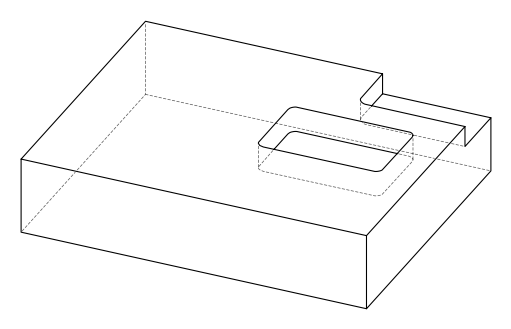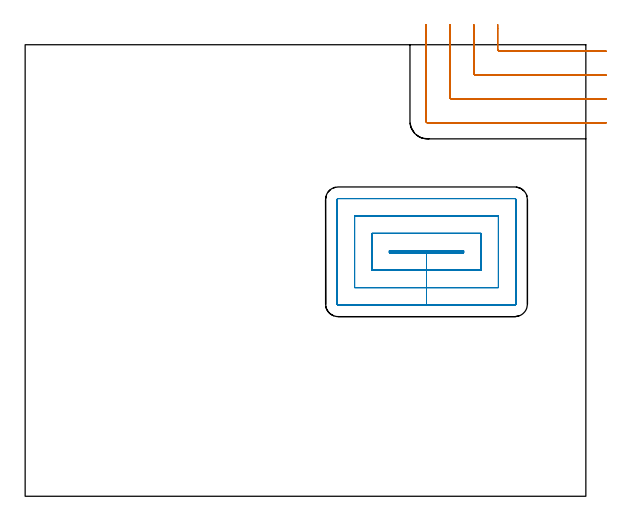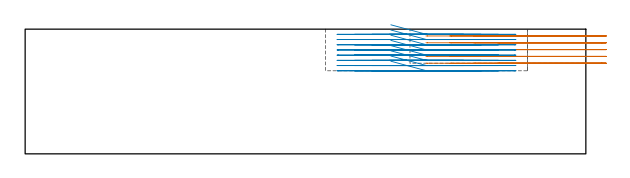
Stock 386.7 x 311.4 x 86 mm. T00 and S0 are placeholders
(PLAN: 2 operations, 1 tool changes, 23.6 min)
(1 MILL_CORNER_NOTCH_RECTANGULAR | CORNER_NOTCH_RECTANGULAR | UGT0201_105 | Follow Part, ap 5.5, ae 75% | 6.24 min | 184280 mm3)
(2 MILL_RECTANGULAR_POCKET | POCKET_RECTANGULAR_STRAIGHT | UGT0201_008 | Follow Part, ap 4, ae 75% | 17.37 min | 355356 mm3)
(TOOL UGT0201_105 | End Mill 22 mm | D22 FL25 Z2)
(TOOL UGT0201_008 | End Mill 16 mm | D16 FL32 Z4)
(OP 1 MILL_CORNER_NOTCH_RECTANGULAR)
G17 G21 G94 G90
T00 M6
G54
G17 G0 G90 X325.9 Y325.4 S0 M3
G43 Z96. H0
Z81.3
G94 G1 Y322.4 F250.
Y308.094 F500.
G3 X326.994 Y307. R1.1
G1 X397.7
X400.7 F250.
G0 Z96.
X309.4 Y325.4
Z81.3
G1 Y322.4
Y291.595 F500.
G3 X310.495 Y290.5 R1.1
G1 X397.7
X400.7 F250.
G0 Z96.
X292.9 Y325.4
Z81.3
G1 Y322.4
Y275.095 F500.
G3 X293.995 Y274. R1.1
G1 X397.7
X400.7 F250.
G0 Z96.
X276.4 Y325.4
Z81.3
G1 Y322.4
Y258.595 F500.
G3 X277.495 Y257.5 R1.1
G1 X397.7
X400.7 F250.
G0 Z96.
X325.9 Y325.4
Z76.6
G1 Y322.4
Y308.094 F500.
G3 X326.994 Y307. R1.1
G1 X397.7
X400.7 F250.
G0 Z96.
X309.4 Y325.4
Z76.6
G1 Y322.4
Y291.595 F500.
G3 X310.495 Y290.5 R1.1
G1 X397.7
X400.7 F250.
G0 Z96.
X292.9 Y325.4
Z76.6
G1 Y322.4
Y275.095 F500.
G3 X293.995 Y274. R1.1
G1 X397.7
X400.7 F250.
G0 Z96.
X276.4 Y325.4
Z76.6
G1 Y322.4
Y258.595 F500.
G3 X277.495 Y257.5 R1.1
G1 X397.7
X400.7 F250.
G0 Z96.
X325.9 Y325.4
Z71.9
G1 Y322.4
Y308.094 F500.
G3 X326.994 Y307. R1.1
G1 X397.7
X400.7 F250.
G0 Z96.
X309.4 Y325.4
Z71.9
G1 Y322.4
Y291.595 F500.
G3 X310.495 Y290.5 R1.1
G1 X397.7
X400.7 F250.
G0 Z96.
X292.9 Y325.4
Z71.9
G1 Y322.4
Y275.095 F500.
G3 X293.995 Y274. R1.1
G1 X397.7
X400.7 F250.
G0 Z96.
X276.4 Y325.4
Z71.9
G1 Y322.4
Y258.595 F500.
G3 X277.495 Y257.5 R1.1
G1 X397.7
X400.7 F250.
G0 Z96.
X325.9 Y325.4
Z67.2
G1 Y322.4
Y308.094 F500.
G3 X326.994 Y307. R1.1
G1 X397.7
X400.7 F250.
G0 Z96.
X309.4 Y325.4
Z67.2
G1 Y322.4
Y291.595 F500.
G3 X310.495 Y290.5 R1.1
G1 X397.7
X400.7 F250.
G0 Z96.
X292.9 Y325.4
Z67.2
G1 Y322.4
Y275.095 F500.
G3 X293.995 Y274. R1.1
G1 X397.7
X400.7 F250.
G0 Z96.
X276.4 Y325.4
Z67.2
G1 Y322.4
Y258.595 F500.
G3 X277.495 Y257.5 R1.1
G1 X397.7
X400.7 F250.
G0 Z96.
X325.9 Y325.4
Z62.5
G1 Y322.4
Y308.094 F500.
G3 X326.994 Y307. R1.1
G1 X397.7
X400.7 F250.
G0 Z96.
X309.4 Y325.4
Z62.5
G1 Y322.4
Y291.595 F500.
G3 X310.495 Y290.5 R1.1
G1 X397.7
X400.7 F250.
G0 Z96.
X292.9 Y325.4
Z62.5
G1 Y322.4
Y275.095 F500.
G3 X293.995 Y274. R1.1
G1 X397.7
X400.7 F250.
G0 Z96.
X276.4 Y325.4
Z62.5
G1 Y322.4
Y258.595 F500.
G3 X277.495 Y257.5 R1.1
G1 X397.7
X400.7 F250.
G0 Z96.
M5
M2
(OP 2 MILL_RECTANGULAR_POCKET)
G17 G21 G94 G90
T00 M6
G54
G17 G0 G90 X252.215 Y167.9 S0 M3
G43 Z96. H0
Z89.
G94 G1 X276.8 Z82.412 F250.
X302.4 F500.
Y169.3
X251.2
Y167.9
X276.8
Y155.9
X314.4
Y181.3
X239.2
Y155.9
X276.8
Y143.9
X326.4
Y193.3
X227.2
Y143.9
X276.8
Y131.9
X337.7
G3 X338.4 Y132.6 R0.7
G1 Y204.6
G3 X337.7 Y205.3 R0.7
G1 X215.9
G3 X215.2 Y204.6 R0.7
G1 Y132.6
G3 X215.9 Y131.9 R0.7
G1 X276.8
X277.8
G0 X252.215 Y167.9 Z85.412
G1 X276.8 Z78.825 F250.
X302.4 F500.
Y169.3
X251.2
Y167.9
X276.8
Y155.9
X314.4
Y181.3
X239.2
Y155.9
X276.8
Y143.9
X326.4
Y193.3
X227.2
Y143.9
X276.8
Y131.9
X337.7
G3 X338.4 Y132.6 R0.7
G1 Y204.6
G3 X337.7 Y205.3 R0.7
G1 X215.9
G3 X215.2 Y204.6 R0.7
G1 Y132.6
G3 X215.9 Y131.9 R0.7
G1 X276.8
X277.8
G0 X252.215 Y167.9 Z81.825
G1 X276.8 Z75.237 F250.
X302.4 F500.
Y169.3
X251.2
Y167.9
X276.8
Y155.9
X314.4
Y181.3
X239.2
Y155.9
X276.8
Y143.9
X326.4
Y193.3
X227.2
Y143.9
X276.8
Y131.9
X337.7
G3 X338.4 Y132.6 R0.7
G1 Y204.6
G3 X337.7 Y205.3 R0.7
G1 X215.9
G3 X215.2 Y204.6 R0.7
G1 Y132.6
G3 X215.9 Y131.9 R0.7
G1 X276.8
X277.8
G0 X252.215 Y167.9 Z78.237
G1 X276.8 Z71.65 F250.
X302.4 F500.
Y169.3
X251.2
Y167.9
X276.8
Y155.9
X314.4
Y181.3
X239.2
Y155.9
X276.8
Y143.9
X326.4
Y193.3
X227.2
Y143.9
X276.8
Y131.9
X337.7
G3 X338.4 Y132.6 R0.7
G1 Y204.6
G3 X337.7 Y205.3 R0.7
G1 X215.9
G3 X215.2 Y204.6 R0.7
G1 Y132.6
G3 X215.9 Y131.9 R0.7
G1 X276.8
X277.8
G0 X252.215 Y167.9 Z74.65
G1 X276.8 Z68.062 F250.
X302.4 F500.
Y169.3
X251.2
Y167.9
X276.8
Y155.9
X314.4
Y181.3
X239.2
Y155.9
X276.8
Y143.9
X326.4
Y193.3
X227.2
Y143.9
X276.8
Y131.9
X337.7
G3 X338.4 Y132.6 R0.7
G1 Y204.6
G3 X337.7 Y205.3 R0.7
G1 X215.9
G3 X215.2 Y204.6 R0.7
G1 Y132.6
G3 X215.9 Y131.9 R0.7
G1 X276.8
X277.8
G0 X252.215 Y167.9 Z71.062
G1 X276.8 Z64.475 F250.
X302.4 F500.
Y169.3
X251.2
Y167.9
X276.8
Y155.9
X314.4
Y181.3
X239.2
Y155.9
X276.8
Y143.9
X326.4
Y193.3
X227.2
Y143.9
X276.8
Y131.9
X337.7
G3 X338.4 Y132.6 R0.7
G1 Y204.6
G3 X337.7 Y205.3 R0.7
G1 X215.9
G3 X215.2 Y204.6 R0.7
G1 Y132.6
G3 X215.9 Y131.9 R0.7
G1 X276.8
X277.8
G0 X252.215 Y167.9 Z67.475
G1 X276.8 Z60.887 F250.
X302.4 F500.
Y169.3
X251.2
Y167.9
X276.8
Y155.9
X314.4
Y181.3
X239.2
Y155.9
X276.8
Y143.9
X326.4
Y193.3
X227.2
Y143.9
X276.8
Y131.9
X337.7
G3 X338.4 Y132.6 R0.7
G1 Y204.6
G3 X337.7 Y205.3 R0.7
G1 X215.9
G3 X215.2 Y204.6 R0.7
G1 Y132.6
G3 X215.9 Y131.9 R0.7
G1 X276.8
X277.8
G0 X252.215 Y167.9 Z63.887
G1 X276.8 Z57.3 F250.
X302.4 F500.
Y169.3
X251.2
Y167.9
X276.8
Y155.9
X314.4
Y181.3
X239.2
Y155.9
X276.8
Y143.9
X326.4
Y193.3
X227.2
Y143.9
X276.8
Y131.9
X337.7
G3 X338.4 Y132.6 R0.7
G1 Y204.6
G3 X337.7 Y205.3 R0.7
G1 X215.9
G3 X215.2 Y204.6 R0.7
G1 Y132.6
G3 X215.9 Y131.9 R0.7
G1 X276.8
X277.8
G0 Z96.
M5
M2
